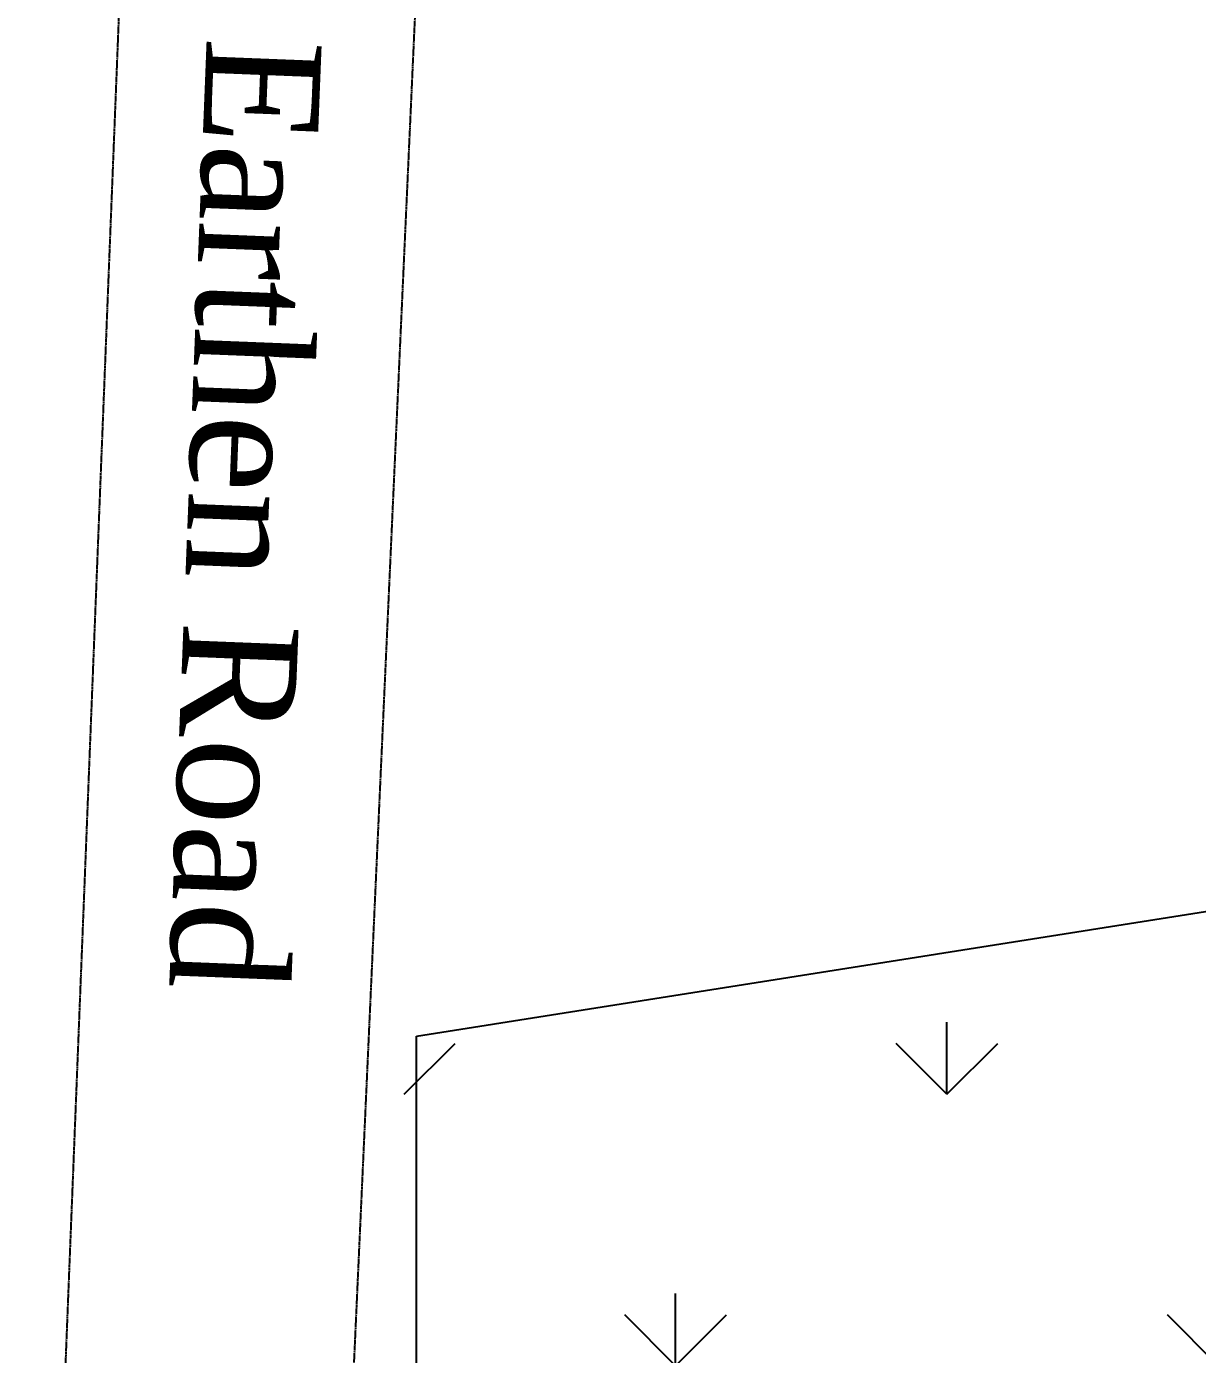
# Model space of a CAD drawing. Header units: inches. Extents: x 215676 to 3518780154, y 2761699 to 325936546.
# Drawn here: x 113049234 to 113064490, y 9481191 to 9498490 of the extents above; entities that cross this region are included whole.
import ezdxf
from ezdxf.enums import TextEntityAlignment as Align

# ---------------------------------------------------------------- set-up
doc = ezdxf.new("R2010")
doc.units = ezdxf.units.IN
doc.header["$LTSCALE"] = 20
doc.header["$MEASUREMENT"] = 0
doc.linetypes.add('DASHED2', pattern=[0.375, 0.25, -0.125])
doc.layers.add('Crops Land', color=74, linetype='Continuous')
doc.layers.add('Text', color=7, linetype='Continuous')
doc.layers.add('KATCHA ROAD', color=7, linetype='Continuous', lineweight=20)
doc.styles.add('TR', font='times.ttf')

msp = doc.modelspace()

# ---------------------------------------------------------------- hatches: boundary and pattern name
at = {"layer": 'Crops Land'}
h = msp.add_hatch(dxfattribs=at)
h.set_pattern_fill('GRASS', color=256, scale=5000)
h.set_pattern_definition([(90, (-659396366.2460881, -2491106631.102173), (-3535.533904999999, 3535.533904999999), [937.5, -6133.567814999999]), (45, (-659396366.2460881, -2491106631.102173), (-3535.533905932738, 3535.533905932738), [937.5000000000001, -4062.5]), (135, (-659396366.2460881, -2491106631.102173), (-3535.533905932738, -3535.533905932738), [937.5, -4062.5])])
h.paths.add_polyline_path([(113116544.1489009, 9481578.420684814), (113116544.1489009, 9495168.9920578), (113054316.4967097, 9485337.514032364), (113054316.4967097, 9471746.942659378)])
h.paths.add_polyline_path([(113077642.0150836, 9483318.754916176), (113087701.7244833, 9483907.641926331), (113087532.5940095, 9486796.826757574), (113077472.8846098, 9486207.939747421)], flags=24)

# ---------------------------------------------------------------- linework, layer by layer
msp.add_lwpolyline([(113054316.4967097, 9485337.514032364), (113116544.1489009, 9495168.9920578), (113116544.1489009, 9481578.420684814), (113054316.4967097, 9471746.942659378)], close=True, dxfattribs=at)
at = {"layer": 'KATCHA ROAD', "linetype": 'DASHED2', "lineweight": 25, "ltscale": 2}
for points in [[(113055415.068426, 9464927.77528572), (113054701.8477229, 9468440.157554626), (113052994.998022, 9469860.611749649), (113054891.8772792, 9511746.146007538), (113060271.1573237, 9553966.781808853)], [(113049234.3506526, 9468172.460271835), (113050985.7829646, 9512430.399902344), (113056708.3177241, 9553779.438709259)]]:
    msp.add_lwpolyline(points, dxfattribs=at)

# ---------------------------------------------------------------- texts
at = {"layer": 'Text', "style": 'TR'}
msp.add_text('Earthen Road', height=1500, rotation=267.7337997931433, dxfattribs=at).set_placement((113052331.6783961, 9498327.547462463), align=Align.MIDDLE_LEFT)

doc.saveas('drawing.dxf')
